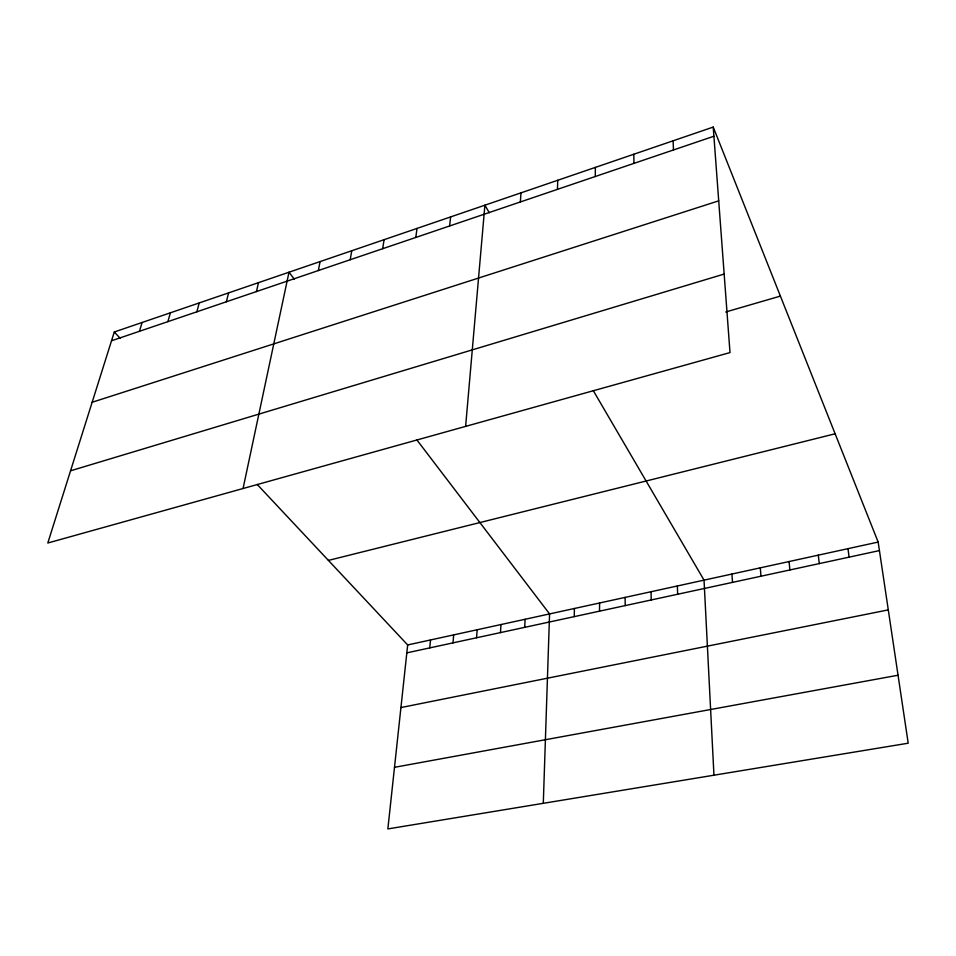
<?xml version="1.0" encoding="UTF-8"?>
<svg xmlns="http://www.w3.org/2000/svg" width="956" height="956" viewBox="0 0 956 956"><rect width="100%" height="100%" fill="white"/><g stroke="black" fill="none" stroke-linecap="round" stroke-linejoin="round"><path stroke-width="1.43" d="M599.532 611.159L599.579 602.985M595.277 176.513L595.373 167.396M574.245 616.632L574.401 608.494M543.295 803.315L549.569 613.919L416.816 439.844M557.42 189.372L557.766 180.266M524.725 627.351L525.095 619.273M500.478 632.597L500.956 624.555M520.375 201.943L520.948 192.861M476.578 637.772L477.152 629.765M453.001 642.874L453.67 634.892M465.62 426.388L484.895 205.193L489.305 212.746M429.758 647.905L430.523 639.958M257.176 484.417L407.674 644.953L387.861 828.924L908.2 743.206L878.158 542.064L713.224 127.076L114.29 331.995L47.8 543.02L730.002 352.585L713.224 127.076M449.619 225.975L450.611 216.928M415.812 237.458L417.007 228.424M382.687 248.703L384.061 239.693M350.195 259.733L351.76 250.747M318.348 270.548L320.081 261.586M243.063 488.516L288.999 272.221L294.424 279.331M256.447 291.568L258.502 282.653M226.369 301.785L228.58 292.894M196.852 311.811L199.218 302.933M167.886 321.646L170.395 312.803M139.445 331.302L142.086 322.483M111.529 340.778L713.905 136.23M92.146 402.273L718.709 200.844M70.553 470.806L724.158 274.061M725.723 311.991L780.407 296.097M328.41 560.407L835.126 433.785M407.674 644.953L878.158 542.064M406.826 652.864L879.424 550.584M400.934 707.56L888.291 609.892M394.493 767.321L898.043 675.235M114.29 331.995L120.325 338.424M593.246 390.574L704.034 580.137L713.953 775.208M847.984 548.66L849.107 557.157M818.288 555.149L819.268 563.61M789.058 561.542L789.895 569.967M760.283 567.84L760.976 576.229M731.938 574.042L732.499 582.383M673.084 140.807L673.49 149.949M677.35 585.98L677.649 594.262M651.048 591.728L651.227 599.974M633.804 154.251L633.959 163.38M625.128 597.392L625.188 605.602"/></g></svg>
